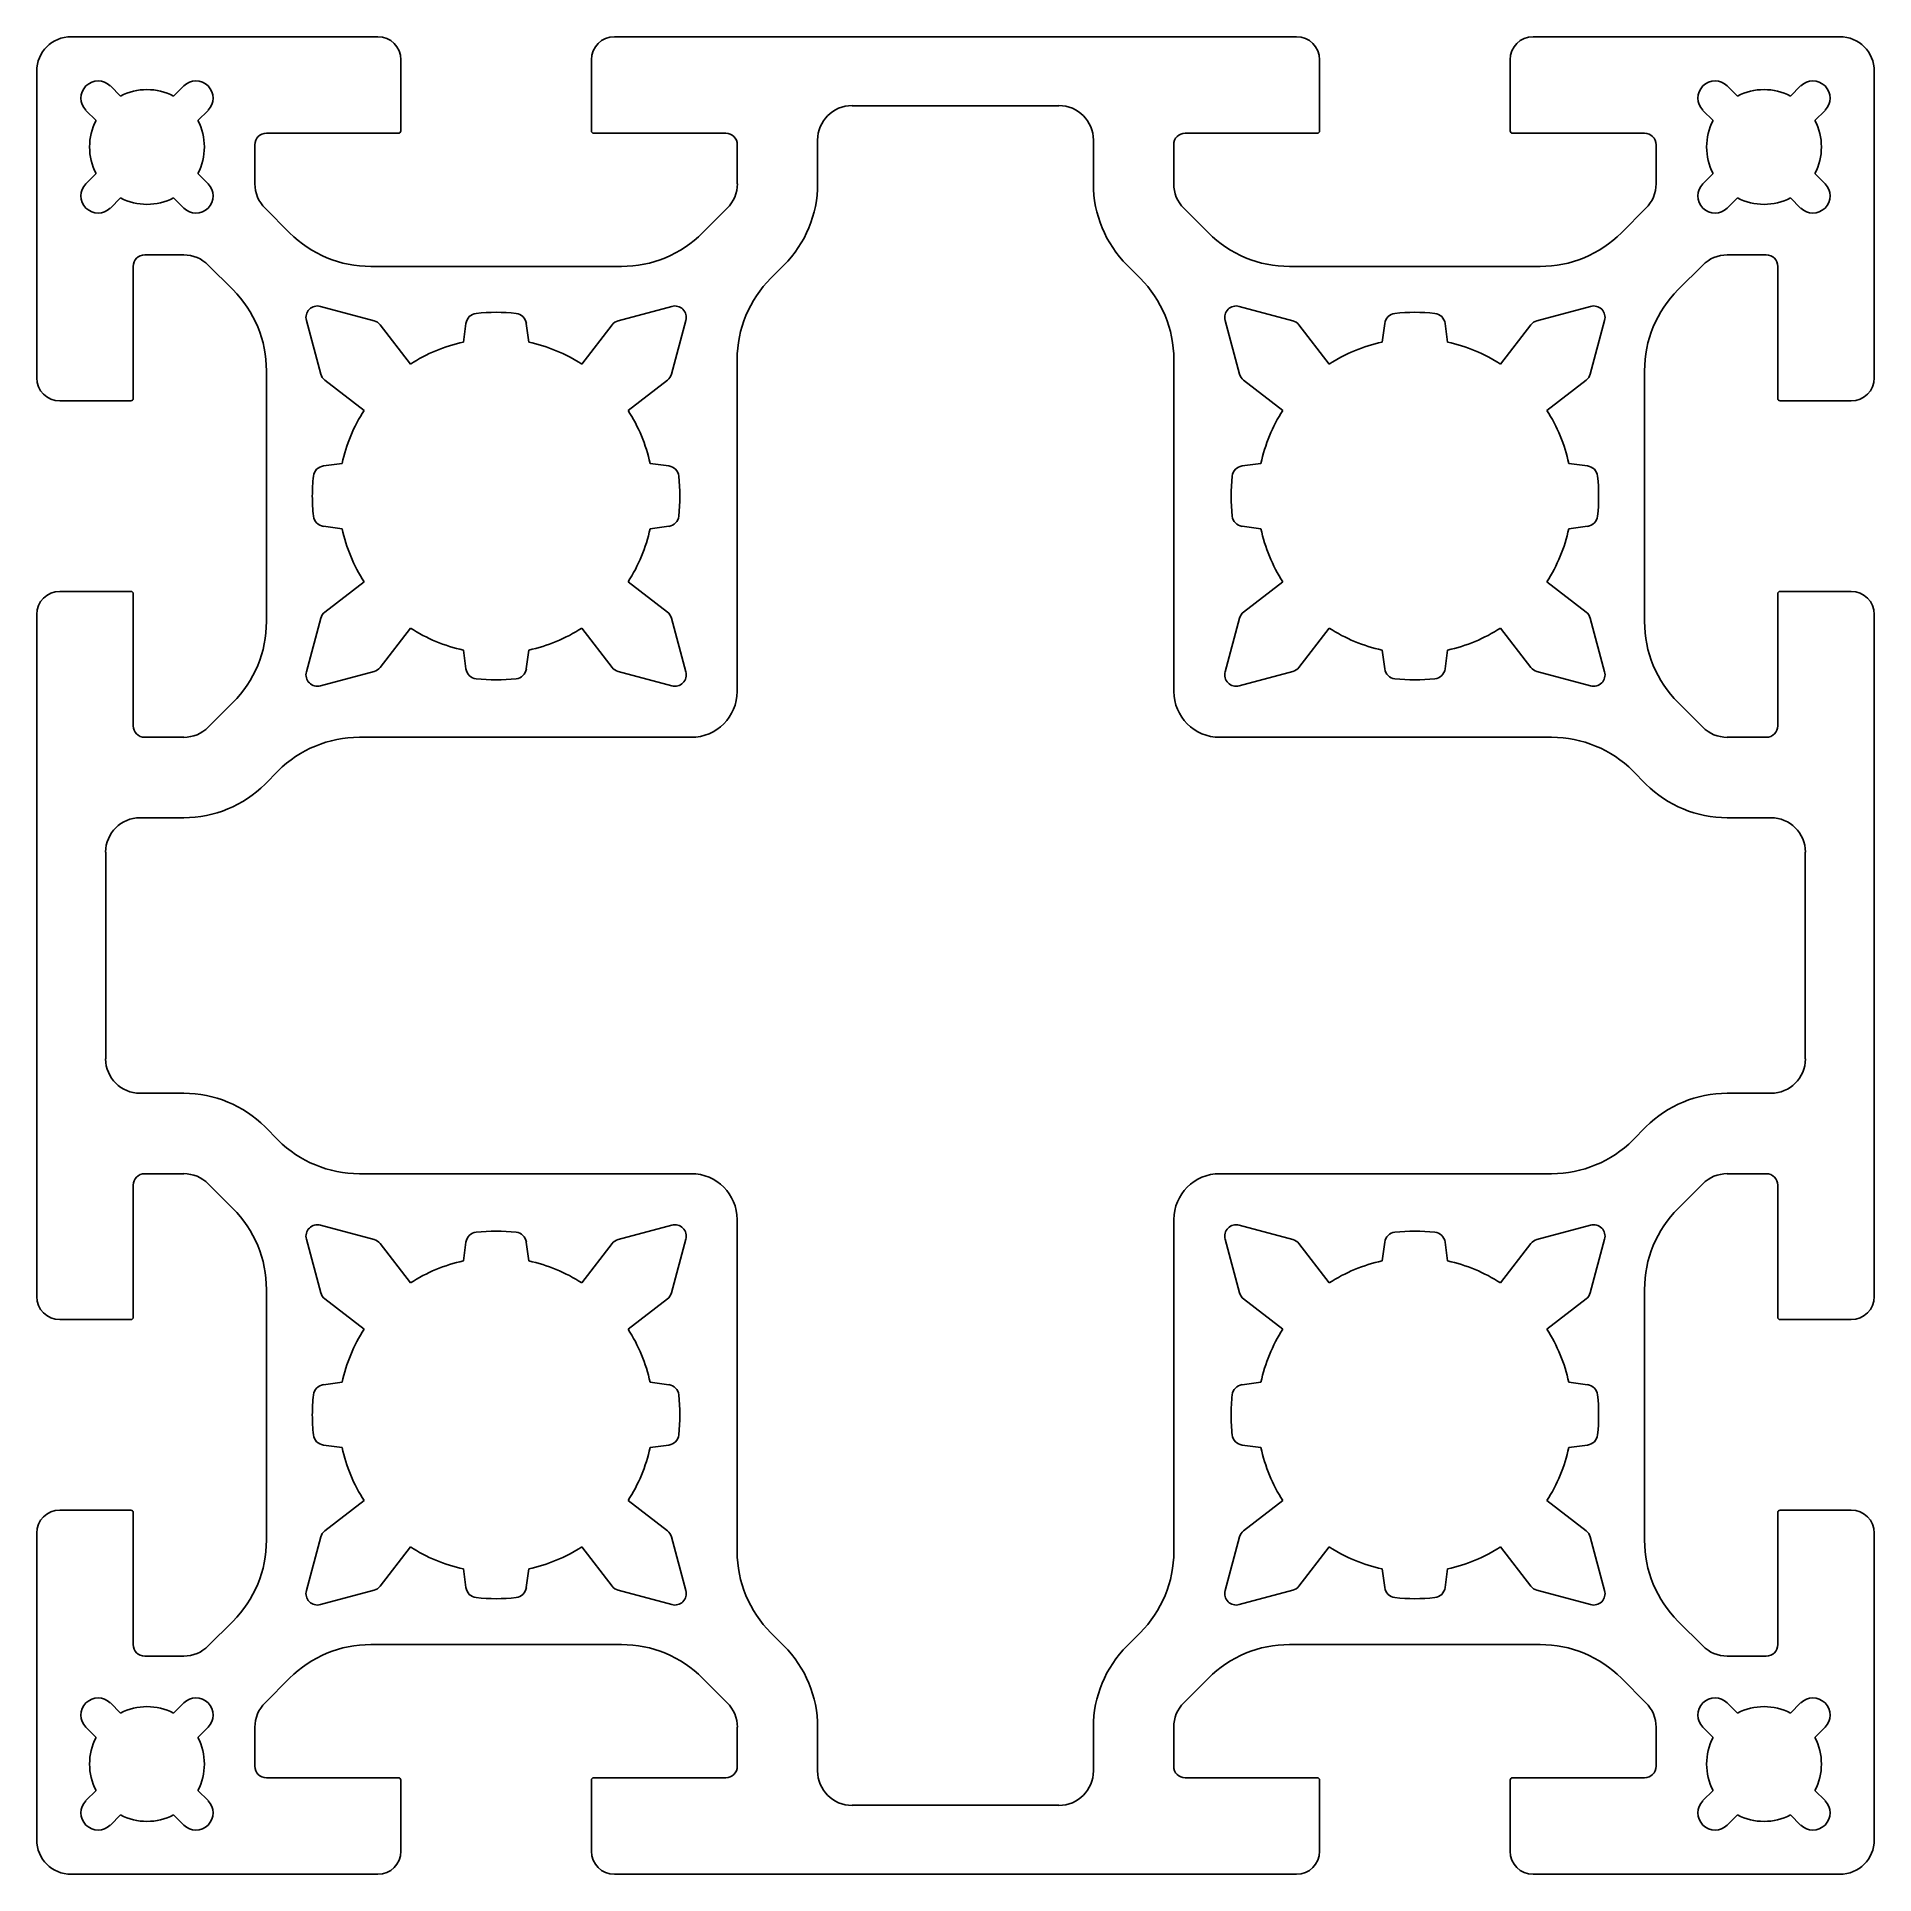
# Model space of a CAD drawing. Header units: inches. Extents: x 39153 to 42303, y 8349 to 11499.
import ezdxf

# ---------------------------------------------------------------- set-up
doc = ezdxf.new("R2010")
doc.units = ezdxf.units.IN
doc.header["$MEASUREMENT"] = 0

msp = doc.modelspace()

# ---------------------------------------------------------------- linework, layer by layer
at = {"color": 7, "linetype": 'Continuous', "lineweight": 25}
for p, q in [((39737.7, 11499), (39212.1, 11499)), ((41312.5, 11499), (40143.2, 11499)), ((42243.6, 11499), (41718, 11499)), ((39153, 11439.9), (39153, 10914.3)), ((39777.1, 11337.5), (39777.1, 11459.6)), ((40103.8, 11459.6), (40103.8, 11337.5)), ((41351.9, 11337.5), (41351.9, 11459.6)), ((41678.6, 11459.6), (41678.6, 11337.5)), ((42302.6, 10914.3), (42302.6, 11439.9)), ((39296.5, 11397.2), (39279.2, 11414.6)), ((39404.9, 11414.6), (39387.5, 11397.2)), ((42068.2, 11397.2), (42050.8, 11414.6)), ((42176.5, 11414.6), (42159.2, 11397.2)), ((39237.4, 11372.8), (39254.7, 11355.5)), ((39429.3, 11355.5), (39446.6, 11372.8)), ((40905.2, 11380.8), (40550.5, 11380.8)), ((42009.1, 11372.8), (42026.4, 11355.5)), ((42200.9, 11355.5), (42218.3, 11372.8)), ((39527.1, 11246.8), (39527.1, 11313.9)), ((39546.7, 11333.6), (39773.1, 11333.6)), ((40107.8, 11333.6), (40334.1, 11333.6)), ((40353.8, 11313.9), (40353.8, 11246.8)), ((40491.4, 11321.8), (40491.4, 11246.7)), ((40964.2, 11246.7), (40964.2, 11321.8)), ((41101.9, 11246.8), (41101.9, 11313.9)), ((41121.5, 11333.6), (41347.9, 11333.6)), ((41682.6, 11333.6), (41908.9, 11333.6)), ((41928.6, 11313.9), (41928.6, 11246.8)), ((39254.7, 11264.5), (39237.4, 11247.1)), ((39446.6, 11247.1), (39429.3, 11264.5)), ((42026.4, 11264.5), (42009.1, 11247.1)), ((42218.3, 11247.1), (42200.9, 11264.5)), ((39279.2, 11205.4), (39296.5, 11222.7)), ((39387.5, 11222.7), (39404.9, 11205.4)), ((42050.8, 11205.4), (42068.2, 11222.7)), ((42159.2, 11222.7), (42176.5, 11205.4)), ((39586.5, 11162.9), (39544.4, 11205.1)), ((40336.5, 11205.1), (40294.4, 11162.9)), ((41161.3, 11162.9), (41119.2, 11205.1)), ((41911.3, 11205.1), (41869.2, 11162.9)), ((39338.1, 11124.9), (39405.2, 11124.9)), ((42050.5, 11124.9), (42117.6, 11124.9)), ((39318.4, 10878.9), (39318.4, 11105.3)), ((39446.9, 11107.6), (39489.1, 11065.5)), ((40155.2, 11105.3), (39725.7, 11105.3)), ((40433.8, 11107.5), (40411.3, 11085)), ((41044.4, 11085), (41021.9, 11107.5)), ((41730, 11105.3), (41300.5, 11105.3)), ((41966.6, 11065.5), (42008.8, 11107.6)), ((42137.3, 11105.3), (42137.3, 10878.9)), ((39731.2, 11012.2), (39639.3, 11036.8)), ((40241.6, 11036.8), (40149.7, 11012.2)), ((41306, 11012.2), (41214.1, 11036.8)), ((41816.4, 11036.8), (41724.5, 11012.2)), ((39615.2, 11012.7), (39639.8, 10920.8)), ((39793.5, 10937.7), (39741.8, 11005.1)), ((39888.7, 11007.6), (39884.4, 10975.4)), ((39996.4, 10975.4), (39992.2, 11007.6)), ((40139.1, 11005.1), (40087.4, 10937.7)), ((40241.1, 10920.8), (40265.7, 11012.7)), ((41190, 11012.7), (41214.6, 10920.8)), ((41368.3, 10937.7), (41316.6, 11005.1)), ((41463.5, 11007.6), (41459.2, 10975.4)), ((41571.3, 10975.4), (41567, 11007.6)), ((41713.9, 11005.1), (41662.2, 10937.7)), ((41815.9, 10920.8), (41840.5, 11012.7)), ((40353.7, 10945.8), (40353.7, 10376.9)), ((41102, 10376.9), (41102, 10945.8)), ((39546.7, 10926.3), (39546.7, 10496.8)), ((39646.9, 10910.2), (39714.3, 10858.5)), ((40166.6, 10858.5), (40234, 10910.2)), ((41221.7, 10910.2), (41289.1, 10858.5)), ((41741.4, 10858.5), (41808.8, 10910.2)), ((41908.9, 10496.8), (41908.9, 10926.3)), ((39192.4, 10874.9), (39314.5, 10874.9)), ((42141.2, 10874.9), (42263.3, 10874.9)), ((39676.6, 10767.6), (39644.4, 10763.3)), ((40236.5, 10763.3), (40204.2, 10767.6)), ((41251.4, 10767.6), (41219.2, 10763.3)), ((41811.3, 10763.3), (41779.1, 10767.6)), ((39644.4, 10659.8), (39676.6, 10655.5)), ((40204.2, 10655.5), (40236.5, 10659.8)), ((41219.2, 10659.8), (41251.4, 10655.5)), ((41779.1, 10655.5), (41811.3, 10659.8)), ((39714.3, 10564.6), (39646.9, 10512.9)), ((40234, 10512.9), (40166.6, 10564.6)), ((41289.1, 10564.6), (41221.7, 10512.9)), ((41808.8, 10512.9), (41741.4, 10564.6)), ((39314.5, 10548.2), (39192.4, 10548.2)), ((39318.4, 10317.9), (39318.4, 10544.2)), ((42137.3, 10544.2), (42137.3, 10317.9)), ((42263.3, 10548.2), (42141.2, 10548.2)), ((39153, 10508.8), (39153, 9339.5)), ((39639.8, 10502.3), (39615.2, 10410.4)), ((40265.7, 10410.4), (40241.1, 10502.3)), ((41214.6, 10502.3), (41190, 10410.4)), ((41840.5, 10410.4), (41815.9, 10502.3)), ((42302.6, 9339.5), (42302.6, 10508.8)), ((39741.8, 10418), (39793.5, 10485.4)), ((40087.4, 10485.4), (40139.1, 10418)), ((41316.6, 10418), (41368.3, 10485.4)), ((41662.2, 10485.4), (41713.9, 10418)), ((39884.4, 10447.7), (39888.7, 10415.5)), ((39992.2, 10415.5), (39996.4, 10447.7)), ((41459.2, 10447.7), (41463.5, 10415.5)), ((41567, 10415.5), (41571.3, 10447.7)), ((39639.3, 10386.3), (39731.2, 10410.9)), ((40149.7, 10410.9), (40241.6, 10386.3)), ((41214.1, 10386.3), (41306, 10410.9)), ((41724.5, 10410.9), (41816.4, 10386.3)), ((39489.1, 10357.6), (39446.9, 10315.5)), ((42008.8, 10315.5), (41966.6, 10357.6)), ((39405.2, 10298.2), (39338.1, 10298.2)), ((40274.9, 10298.2), (39706, 10298.2)), ((41749.7, 10298.2), (41180.8, 10298.2)), ((42117.6, 10298.2), (42050.5, 10298.2)), ((39566.8, 10240.5), (39544.4, 10218)), ((41911.3, 10218), (41888.9, 10240.5)), ((39405.2, 10160.4), (39330.2, 10160.4)), ((42125.5, 10160.4), (42050.5, 10160.4)), ((39271.2, 10101.3), (39271.2, 9747)), ((42184.5, 9747), (42184.5, 10101.3)), ((39330.2, 9687.9), (39405.2, 9687.9)), ((42050.5, 9687.9), (42125.5, 9687.9)), ((39544.4, 9630.3), (39566.8, 9607.8)), ((41888.9, 9607.8), (41911.3, 9630.3)), ((39338.1, 9550.1), (39405.2, 9550.1)), ((39706, 9550.1), (40274.9, 9550.1)), ((41180.8, 9550.1), (41749.7, 9550.1)), ((42050.5, 9550.1), (42117.6, 9550.1)), ((39318.4, 9304.1), (39318.4, 9530.4)), ((39446.9, 9532.8), (39489.1, 9490.7)), ((41966.6, 9490.7), (42008.8, 9532.8)), ((42137.3, 9530.4), (42137.3, 9304.1)), ((39731.2, 9437.4), (39639.3, 9462)), ((40241.6, 9462), (40149.7, 9437.4)), ((40353.7, 9471.4), (40353.7, 8902.5)), ((41102, 8902.5), (41102, 9471.4)), ((41306, 9437.4), (41214.1, 9462)), ((41816.4, 9462), (41724.5, 9437.4)), ((39615.2, 9437.9), (39639.8, 9346)), ((39793.5, 9362.9), (39741.8, 9430.3)), ((39888.7, 9432.8), (39884.4, 9400.6)), ((39996.4, 9400.6), (39992.2, 9432.8)), ((40139.1, 9430.3), (40087.4, 9362.9)), ((40241.1, 9346), (40265.7, 9437.9)), ((41190, 9437.9), (41214.6, 9346)), ((41368.3, 9362.9), (41316.6, 9430.3)), ((41463.5, 9432.8), (41459.2, 9400.6)), ((41571.3, 9400.6), (41567, 9432.8)), ((41713.9, 9430.3), (41662.2, 9362.9)), ((41815.9, 9346), (41840.5, 9437.9)), ((39546.7, 9351.5), (39546.7, 8922)), ((39646.9, 9335.4), (39714.3, 9283.7)), ((40166.6, 9283.7), (40234, 9335.4)), ((41221.7, 9335.4), (41289.1, 9283.7)), ((41741.4, 9283.7), (41808.8, 9335.4)), ((41908.9, 8922), (41908.9, 9351.5)), ((39192.4, 9300.1), (39314.5, 9300.1)), ((42141.2, 9300.1), (42263.3, 9300.1)), ((39676.6, 9192.8), (39644.4, 9188.5)), ((40236.5, 9188.5), (40204.2, 9192.8)), ((41251.4, 9192.8), (41219.2, 9188.5)), ((41811.3, 9188.5), (41779.1, 9192.8)), ((39644.4, 9085), (39676.6, 9080.7)), ((40204.2, 9080.7), (40236.5, 9085)), ((41219.2, 9085), (41251.4, 9080.7)), ((41779.1, 9080.7), (41811.3, 9085)), ((39714.3, 8989.8), (39646.9, 8938.1)), ((40234, 8938.1), (40166.6, 8989.8)), ((41289.1, 8989.8), (41221.7, 8938.1)), ((41808.8, 8938.1), (41741.4, 8989.8)), ((39314.5, 8973.4), (39192.4, 8973.4)), ((39318.4, 8743), (39318.4, 8969.4)), ((42137.3, 8969.4), (42137.3, 8743)), ((42263.3, 8973.4), (42141.2, 8973.4)), ((39153, 8934), (39153, 8408.4)), ((39639.8, 8927.5), (39615.2, 8835.6)), ((40265.7, 8835.6), (40241.1, 8927.5)), ((41214.6, 8927.5), (41190, 8835.6)), ((41840.5, 8835.6), (41815.9, 8927.5)), ((42302.6, 8408.4), (42302.6, 8934)), ((39741.8, 8843.2), (39793.5, 8910.6)), ((40087.4, 8910.6), (40139.1, 8843.2)), ((41316.6, 8843.2), (41368.3, 8910.6)), ((41662.2, 8910.6), (41713.9, 8843.2)), ((39884.4, 8872.9), (39888.7, 8840.7)), ((39992.2, 8840.7), (39996.4, 8872.9)), ((41459.2, 8872.9), (41463.5, 8840.7)), ((41567, 8840.7), (41571.3, 8872.9)), ((39639.3, 8811.5), (39731.2, 8836.1)), ((40149.7, 8836.1), (40241.6, 8811.5)), ((41214.1, 8811.5), (41306, 8836.1)), ((41724.5, 8836.1), (41816.4, 8811.5)), ((39489.1, 8782.8), (39446.9, 8740.7)), ((40411.3, 8763.3), (40433.8, 8740.8)), ((41021.9, 8740.8), (41044.4, 8763.3)), ((42008.8, 8740.7), (41966.6, 8782.8)), ((39725.7, 8743), (40155.2, 8743)), ((41300.5, 8743), (41730, 8743)), ((39405.2, 8723.4), (39338.1, 8723.4)), ((42117.6, 8723.4), (42050.5, 8723.4)), ((39544.4, 8643.2), (39586.5, 8685.4)), ((40294.4, 8685.4), (40336.5, 8643.2)), ((41119.2, 8643.2), (41161.3, 8685.4)), ((41869.2, 8685.4), (41911.3, 8643.2)), ((39296.5, 8625.6), (39279.2, 8642.9)), ((39404.9, 8642.9), (39387.5, 8625.6)), ((42068.2, 8625.6), (42050.8, 8642.9)), ((42176.5, 8642.9), (42159.2, 8625.6)), ((39237.4, 8601.2), (39254.7, 8583.8)), ((39429.3, 8583.8), (39446.6, 8601.2)), ((39527.1, 8534.4), (39527.1, 8601.5)), ((40353.8, 8601.5), (40353.8, 8534.4)), ((40491.4, 8601.6), (40491.4, 8526.5)), ((40964.2, 8526.5), (40964.2, 8601.6)), ((41101.9, 8534.4), (41101.9, 8601.5)), ((41928.6, 8601.5), (41928.6, 8534.4)), ((42009.1, 8601.2), (42026.4, 8583.8)), ((42200.9, 8583.8), (42218.3, 8601.2)), ((39773.1, 8514.7), (39546.7, 8514.7)), ((39777.1, 8388.7), (39777.1, 8510.8)), ((40103.8, 8510.8), (40103.8, 8388.7)), ((40334.1, 8514.7), (40107.8, 8514.7)), ((41347.9, 8514.7), (41121.5, 8514.7)), ((41351.9, 8388.7), (41351.9, 8510.8)), ((41678.6, 8510.8), (41678.6, 8388.7)), ((41908.9, 8514.7), (41682.6, 8514.7)), ((39254.7, 8492.8), (39237.4, 8475.5)), ((39446.6, 8475.5), (39429.3, 8492.8)), ((42026.4, 8492.8), (42009.1, 8475.5)), ((42218.3, 8475.5), (42200.9, 8492.8)), ((39279.2, 8433.7), (39296.5, 8451.1)), ((39387.5, 8451.1), (39404.9, 8433.7)), ((40550.5, 8467.5), (40905.2, 8467.5)), ((42050.8, 8433.7), (42068.2, 8451.1)), ((42159.2, 8451.1), (42176.5, 8433.7)), ((39212.1, 8349.3), (39737.7, 8349.3)), ((40143.2, 8349.3), (41312.5, 8349.3)), ((41718, 8349.3), (42243.6, 8349.3))]:
    msp.add_line(p, q, dxfattribs=at)
for centre, radius, start, end in [((39212.1, 11439.9), 59.1, 90, 180), ((39737.7, 11459.6), 39.4, 0, 90), ((40143.2, 11459.6), 39.4, 90, 180), ((41312.5, 11459.6), 39.4, 360, 90), ((41718, 11459.6), 39.4, 90, 180), ((42243.6, 11439.9), 59.1, 0, 90), ((39258.3, 11393.7), 29.5, 45, 225), ((39342, 11310), 98.4, 62.4576, 117.5424), ((39425.8, 11393.7), 29.5, 315, 135), ((42029.9, 11393.7), 29.5, 45, 225), ((42113.7, 11310), 98.4, 62.4576, 117.5424), ((42197.4, 11393.7), 29.5, 315, 135), ((40550.5, 11321.8), 59.1, 90, 180), ((40905.2, 11321.8), 59.1, 360, 90), ((39342, 11310), 98.4, 152.4576, 207.5424), ((39342, 11310), 98.4, 332.4576, 27.5424), ((42113.7, 11310), 98.4, 152.4576, 207.5424), ((42113.7, 11310), 98.4, 332.4576, 27.5424), ((39546.7, 11313.9), 19.7, 90, 180), ((39773.1, 11337.5), 3.94, 270, 360), ((40107.8, 11337.5), 3.94, 180, 270), ((40334.1, 11313.9), 19.7, 0, 90), ((41121.5, 11313.9), 19.7, 90, 180), ((41347.9, 11337.5), 3.94, 270, 360), ((41682.6, 11337.5), 3.94, 180, 270), ((41908.9, 11313.9), 19.7, 0, 90), ((39258.3, 11226.2), 29.5, 135, 315), ((39425.8, 11226.2), 29.5, 225, 45), ((39586.1, 11246.8), 59.1, 180, 225), ((40294.8, 11246.8), 59.1, 315, 0), ((40294.6, 11246.7), 196.9, 315, 0), ((41161.1, 11246.7), 196.9, 180, 225), ((41160.9, 11246.8), 59.1, 180, 225), ((41869.6, 11246.8), 59.1, 315, 0), ((42029.9, 11226.2), 29.5, 135, 315), ((42197.4, 11226.2), 29.5, 225, 45), ((39342, 11310), 98.4, 242.4576, 297.5424), ((42113.7, 11310), 98.4, 242.4576, 297.5424), ((39725.7, 11302.1), 196.9, 225, 270), ((40155.2, 11302.1), 196.9, 270, 315), ((41300.5, 11302.1), 196.9, 225, 270), ((41730, 11302.1), 196.9, 270, 315), ((39338.1, 11105.3), 19.7, 90, 180), ((39405.2, 11065.9), 59.1, 45, 90), ((42050.5, 11065.9), 59.1, 90, 135), ((42117.6, 11105.3), 19.7, 360, 90), ((39349.9, 10926.3), 196.9, 0, 45), ((40550.5, 10945.8), 196.9, 135, 180), ((40905.2, 10945.8), 196.9, 360, 45), ((42105.8, 10926.3), 196.9, 135, 180), ((39634.2, 11017.8), 19.7, 75, 195), ((39908.2, 11005.1), 19.7, 96.2682, 172.5), ((39940.4, 10711.6), 315, 83.7318, 96.2682), ((39972.7, 11005.1), 19.7, 7.5, 83.7318), ((40246.7, 11017.8), 19.7, 345, 105), ((41209, 11017.8), 19.7, 75, 195), ((41483, 11005.1), 19.7, 96.2682, 172.5), ((41515.2, 10711.6), 315, 83.7318, 96.2682), ((41547.5, 11005.1), 19.7, 7.5, 83.7318), ((41821.5, 11017.8), 19.7, 345, 105), ((39726.1, 10993.1), 19.7, 37.5, 75), ((40154.7, 10993.1), 19.7, 105, 142.5), ((41300.9, 10993.1), 19.7, 37.5, 75), ((41729.5, 10993.1), 19.7, 105, 142.5), ((39940.4, 10711.6), 269.7, 101.9857, 123.0143), ((39940.4, 10711.6), 269.7, 56.9857, 78.0143), ((41515.2, 10711.6), 269.7, 101.9857, 123.0143), ((41515.2, 10711.6), 269.7, 56.9857, 78.0143), ((39192.4, 10914.3), 39.4, 180, 270), ((39658.8, 10925.9), 19.7, 195, 232.5), ((40222, 10925.9), 19.7, 307.5, 345), ((41233.6, 10925.9), 19.7, 195, 232.5), ((41796.8, 10925.9), 19.7, 307.5, 345), ((42263.3, 10914.3), 39.4, 270, 360), ((39314.5, 10878.9), 3.94, 270, 0), ((42141.2, 10878.9), 3.94, 180, 270), ((39940.4, 10711.6), 269.7, 146.9857, 168.0143), ((39940.4, 10711.6), 269.7, 11.9857, 33.0143), ((41515.2, 10711.6), 269.7, 146.9857, 168.0143), ((41515.2, 10711.6), 269.7, 11.9857, 33.0143), ((39940.4, 10711.6), 315, 173.7318, 180), ((39646.9, 10743.8), 19.7, 97.5, 173.7318), ((40234, 10743.8), 19.7, 6.2682, 82.5), ((39940.4, 10711.6), 315, 353.7318, 6.2682), ((41515.2, 10711.6), 315, 173.7318, 186.2682), ((41221.7, 10743.8), 19.7, 97.5, 173.7318), ((41808.8, 10743.8), 19.7, 6.2682, 82.5), ((41515.2, 10711.6), 315, 353.7318, 6.2682), ((39940.4, 10711.6), 315, 180, 186.2682), ((39646.9, 10679.3), 19.7, 186.2682, 262.5), ((39940.4, 10711.6), 269.7, 191.9857, 213.0143), ((39940.4, 10711.6), 269.7, 326.9857, 348.0143), ((40234, 10679.3), 19.7, 277.5, 353.7318), ((41221.7, 10679.3), 19.7, 186.2682, 262.5), ((41515.2, 10711.6), 269.7, 191.9857, 213.0143), ((41515.2, 10711.6), 269.7, 326.9857, 348.0143), ((41808.8, 10679.3), 19.7, 277.5, 353.7318), ((39192.4, 10508.8), 39.4, 90, 180), ((39314.5, 10544.2), 3.94, 0, 90), ((42141.2, 10544.2), 3.94, 90, 180), ((42263.3, 10508.8), 39.4, 360, 90), ((39349.9, 10496.8), 196.9, 315, 0), ((39658.8, 10497.2), 19.7, 127.5, 165), ((40222, 10497.2), 19.7, 15, 52.5), ((41233.6, 10497.2), 19.7, 127.5, 165), ((41796.8, 10497.2), 19.7, 15, 52.5), ((42105.8, 10496.8), 196.9, 180, 225), ((39940.4, 10711.6), 269.7, 236.9857, 258.0143), ((39940.4, 10711.6), 269.7, 281.9857, 303.0143), ((41515.2, 10711.6), 269.7, 236.9857, 258.0143), ((41515.2, 10711.6), 269.7, 281.9857, 303.0143), ((39634.2, 10405.3), 19.7, 165, 285), ((39726.1, 10430), 19.7, 285, 322.5), ((39908.2, 10418), 19.7, 187.5, 263.7318), ((39940.4, 10711.6), 315, 263.7318, 276.2682), ((39972.7, 10418), 19.7, 276.2682, 352.5), ((40154.7, 10430), 19.7, 217.5, 255), ((40246.7, 10405.3), 19.7, 255, 15), ((41209, 10405.3), 19.7, 165, 285), ((41300.9, 10430), 19.7, 285, 322.5), ((41483, 10418), 19.7, 187.5, 263.7318), ((41515.2, 10711.6), 315, 263.7318, 276.2682), ((41547.5, 10418), 19.7, 276.2682, 352.5), ((41729.5, 10430), 19.7, 217.5, 255), ((41821.5, 10405.3), 19.7, 255, 15), ((40274.9, 10376.9), 78.7, 270, 0), ((41180.8, 10376.9), 78.7, 180, 270), ((39338.1, 10317.9), 19.7, 180, 270), ((39405.2, 10357.2), 59.1, 270, 315), ((42050.5, 10357.2), 59.1, 225, 270), ((42117.6, 10317.9), 19.7, 270, 360), ((39706, 10101.3), 196.9, 90, 135), ((41749.7, 10101.3), 196.9, 45, 90), ((39405.2, 10357.2), 196.9, 270, 315), ((42050.5, 10357.2), 196.9, 225, 270), ((39330.2, 10101.3), 59.1, 90, 180), ((42125.5, 10101.3), 59.1, 360, 90), ((39330.2, 9747), 59.1, 180, 270), ((42125.5, 9747), 59.1, 270, 0), ((39405.2, 9491.1), 196.9, 45, 90), ((42050.5, 9491.1), 196.9, 90, 135), ((39706, 9747), 196.9, 225, 270), ((41749.7, 9747), 196.9, 270, 315), ((39338.1, 9530.4), 19.7, 90, 180), ((39405.2, 9491.1), 59.1, 45, 90), ((40274.9, 9471.4), 78.7, 0, 90), ((41180.8, 9471.4), 78.7, 90, 180), ((42050.5, 9491.1), 59.1, 90, 135), ((42117.6, 9530.4), 19.7, 0, 90), ((39349.9, 9351.5), 196.9, 0, 45), ((42105.8, 9351.5), 196.9, 135, 180), ((39634.2, 9443), 19.7, 75, 195), ((39908.2, 9430.3), 19.7, 96.2682, 172.5), ((39940.4, 9136.7), 315, 83.7318, 96.2682), ((39972.7, 9430.3), 19.7, 7.5, 83.7318), ((40246.7, 9443), 19.7, 345, 105), ((41209, 9443), 19.7, 75, 195), ((41483, 9430.3), 19.7, 96.2682, 172.5), ((41515.2, 9136.7), 315, 83.7318, 96.2682), ((41547.5, 9430.3), 19.7, 7.5, 83.7318), ((41821.5, 9443), 19.7, 345, 105), ((39726.1, 9418.3), 19.7, 37.5, 75), ((40154.7, 9418.3), 19.7, 105, 142.5), ((41300.9, 9418.3), 19.7, 37.5, 75), ((41729.5, 9418.3), 19.7, 105, 142.5), ((39940.4, 9136.7), 269.7, 101.9857, 123.0143), ((39940.4, 9136.7), 269.7, 56.9857, 78.0143), ((41515.2, 9136.7), 269.7, 101.9857, 123.0143), ((41515.2, 9136.7), 269.7, 56.9857, 78.0143), ((39192.4, 9339.5), 39.4, 180, 270), ((39658.8, 9351.1), 19.7, 195, 232.5), ((40222, 9351.1), 19.7, 307.5, 345), ((41233.6, 9351.1), 19.7, 195, 232.5), ((41796.8, 9351.1), 19.7, 307.5, 345), ((42263.3, 9339.5), 39.4, 270, 0), ((39314.5, 9304.1), 3.94, 270, 360), ((42141.2, 9304.1), 3.94, 180, 270), ((39940.4, 9136.7), 269.7, 146.9857, 168.0143), ((39940.4, 9136.7), 269.7, 11.9857, 33.0143), ((41515.2, 9136.7), 269.7, 146.9857, 168.0143), ((41515.2, 9136.7), 269.7, 11.9857, 33.0143), ((39940.4, 9136.7), 315, 173.7318, 180), ((39646.9, 9169), 19.7, 97.5, 173.7318), ((40234, 9169), 19.7, 6.2682, 82.5), ((39940.4, 9136.7), 315, 353.7318, 6.2682), ((41515.2, 9136.7), 315, 173.7318, 180), ((41221.7, 9169), 19.7, 97.5, 173.7318), ((41808.8, 9169), 19.7, 6.2682, 82.5), ((41515.2, 9136.7), 315, 353.7318, 6.2682), ((39940.4, 9136.7), 315, 180, 186.2682), ((41515.2, 9136.7), 315, 180, 186.2682), ((39646.9, 9104.5), 19.7, 186.2682, 262.5), ((39940.4, 9136.7), 269.7, 191.9857, 213.0143), ((39940.4, 9136.7), 269.7, 326.9857, 348.0143), ((40234, 9104.5), 19.7, 277.5, 353.7318), ((41221.7, 9104.5), 19.7, 186.2682, 262.5), ((41515.2, 9136.7), 269.7, 191.9857, 213.0143), ((41515.2, 9136.7), 269.7, 326.9857, 348.0143), ((41808.8, 9104.5), 19.7, 277.5, 353.7318), ((39192.4, 8934), 39.4, 90, 180), ((39314.5, 8969.4), 3.94, 360, 90), ((42141.2, 8969.4), 3.94, 90, 180), ((42263.3, 8934), 39.4, 0, 90), ((39349.9, 8922), 196.9, 315, 0), ((39658.8, 8922.4), 19.7, 127.5, 165), ((40222, 8922.4), 19.7, 15, 52.5), ((41233.6, 8922.4), 19.7, 127.5, 165), ((41796.8, 8922.4), 19.7, 15, 52.5), ((42105.8, 8922), 196.9, 180, 225), ((39940.4, 9136.7), 269.7, 236.9857, 258.0143), ((39940.4, 9136.7), 269.7, 281.9857, 303.0143), ((40550.5, 8902.5), 196.9, 180, 225), ((40905.2, 8902.5), 196.9, 315, 0), ((41515.2, 9136.7), 269.7, 236.9857, 258.0143), ((41515.2, 9136.7), 269.7, 281.9857, 303.0143), ((39634.2, 8830.5), 19.7, 165, 285), ((39726.1, 8855.2), 19.7, 285, 322.5), ((39908.2, 8843.2), 19.7, 187.5, 263.7318), ((39940.4, 9136.7), 315, 263.7318, 276.2682), ((39972.7, 8843.2), 19.7, 276.2682, 352.5), ((40154.7, 8855.2), 19.7, 217.5, 255), ((40246.7, 8830.5), 19.7, 255, 15), ((41209, 8830.5), 19.7, 165, 285), ((41300.9, 8855.2), 19.7, 285, 322.5), ((41483, 8843.2), 19.7, 187.5, 263.7318), ((41515.2, 9136.7), 315, 263.7318, 276.2682), ((41547.5, 8843.2), 19.7, 276.2682, 352.5), ((41729.5, 8855.2), 19.7, 217.5, 255), ((41821.5, 8830.5), 19.7, 255, 15), ((39338.1, 8743), 19.7, 180, 270), ((39405.2, 8782.4), 59.1, 270, 315), ((39725.7, 8546.2), 196.9, 90, 135), ((40155.2, 8546.2), 196.9, 45, 90), ((40294.6, 8601.6), 196.9, 360, 45), ((41161.1, 8601.6), 196.9, 135, 180), ((41300.5, 8546.2), 196.9, 90, 135), ((41730, 8546.2), 196.9, 45, 90), ((42050.5, 8782.4), 59.1, 225, 270), ((42117.6, 8743), 19.7, 270, 360), ((39258.3, 8622.1), 29.5, 45, 225), ((39342, 8538.3), 98.4, 62.4576, 117.5424), ((39425.8, 8622.1), 29.5, 315, 135), ((39586.1, 8601.5), 59.1, 135, 180), ((40294.8, 8601.5), 59.1, 360, 45), ((41160.9, 8601.5), 59.1, 135, 180), ((41869.6, 8601.5), 59.1, 360, 45), ((42029.9, 8622.1), 29.5, 45, 225), ((42113.7, 8538.3), 98.4, 62.4576, 117.5424), ((42197.4, 8622.1), 29.5, 315, 135), ((39342, 8538.3), 98.4, 152.4576, 207.5424), ((39342, 8538.3), 98.4, 332.4576, 27.5424), ((42113.7, 8538.3), 98.4, 152.4576, 207.5424), ((42113.7, 8538.3), 98.4, 332.4576, 27.5424), ((39546.7, 8534.4), 19.7, 180, 270), ((39773.1, 8510.8), 3.94, 360, 90), ((40107.8, 8510.8), 3.94, 90, 180), ((40334.1, 8534.4), 19.7, 270, 360), ((40550.5, 8526.5), 59.1, 180, 270), ((40905.2, 8526.5), 59.1, 270, 0), ((41121.5, 8534.4), 19.7, 180, 270), ((41347.9, 8510.8), 3.94, 0, 90), ((41682.6, 8510.8), 3.94, 90, 180), ((41908.9, 8534.4), 19.7, 270, 360), ((39258.3, 8454.6), 29.5, 135, 315), ((39425.8, 8454.6), 29.5, 225, 45), ((42029.9, 8454.6), 29.5, 135, 315), ((42197.4, 8454.6), 29.5, 225, 45), ((39342, 8538.3), 98.4, 242.4576, 297.5424), ((42113.7, 8538.3), 98.4, 242.4576, 297.5424), ((39212.1, 8408.4), 59.1, 180, 270), ((39737.7, 8388.7), 39.4, 270, 360), ((40143.2, 8388.7), 39.4, 180, 270), ((41312.5, 8388.7), 39.4, 270, 0), ((41718, 8388.7), 39.4, 180, 270), ((42243.6, 8408.4), 59.1, 270, 0)]:
    msp.add_arc(centre, radius, start, end, dxfattribs=at)

doc.saveas('drawing.dxf')
